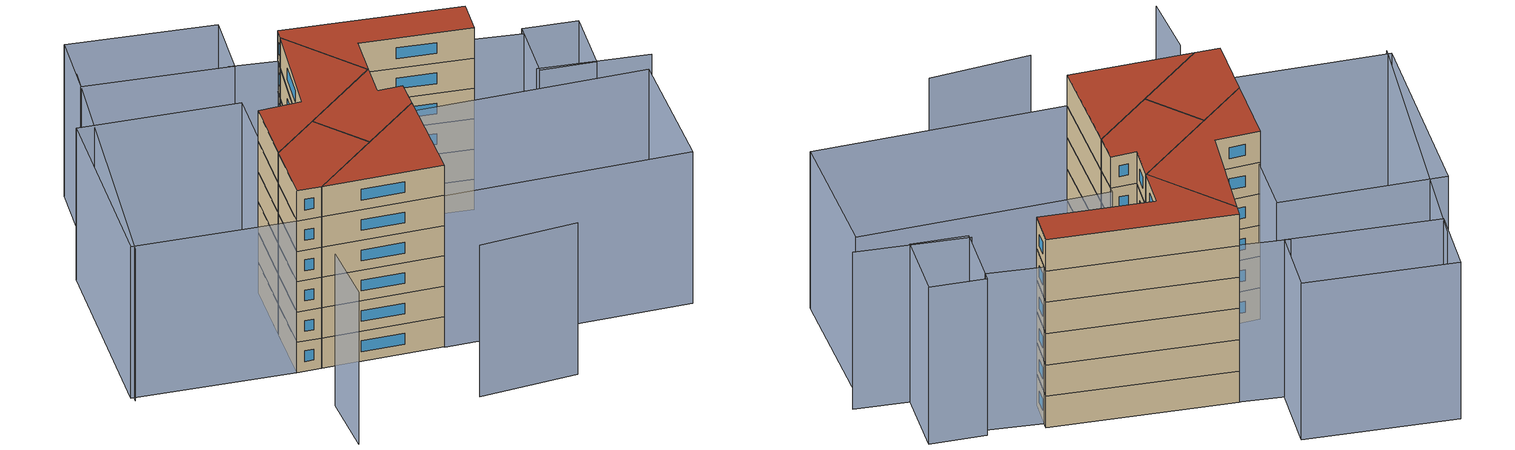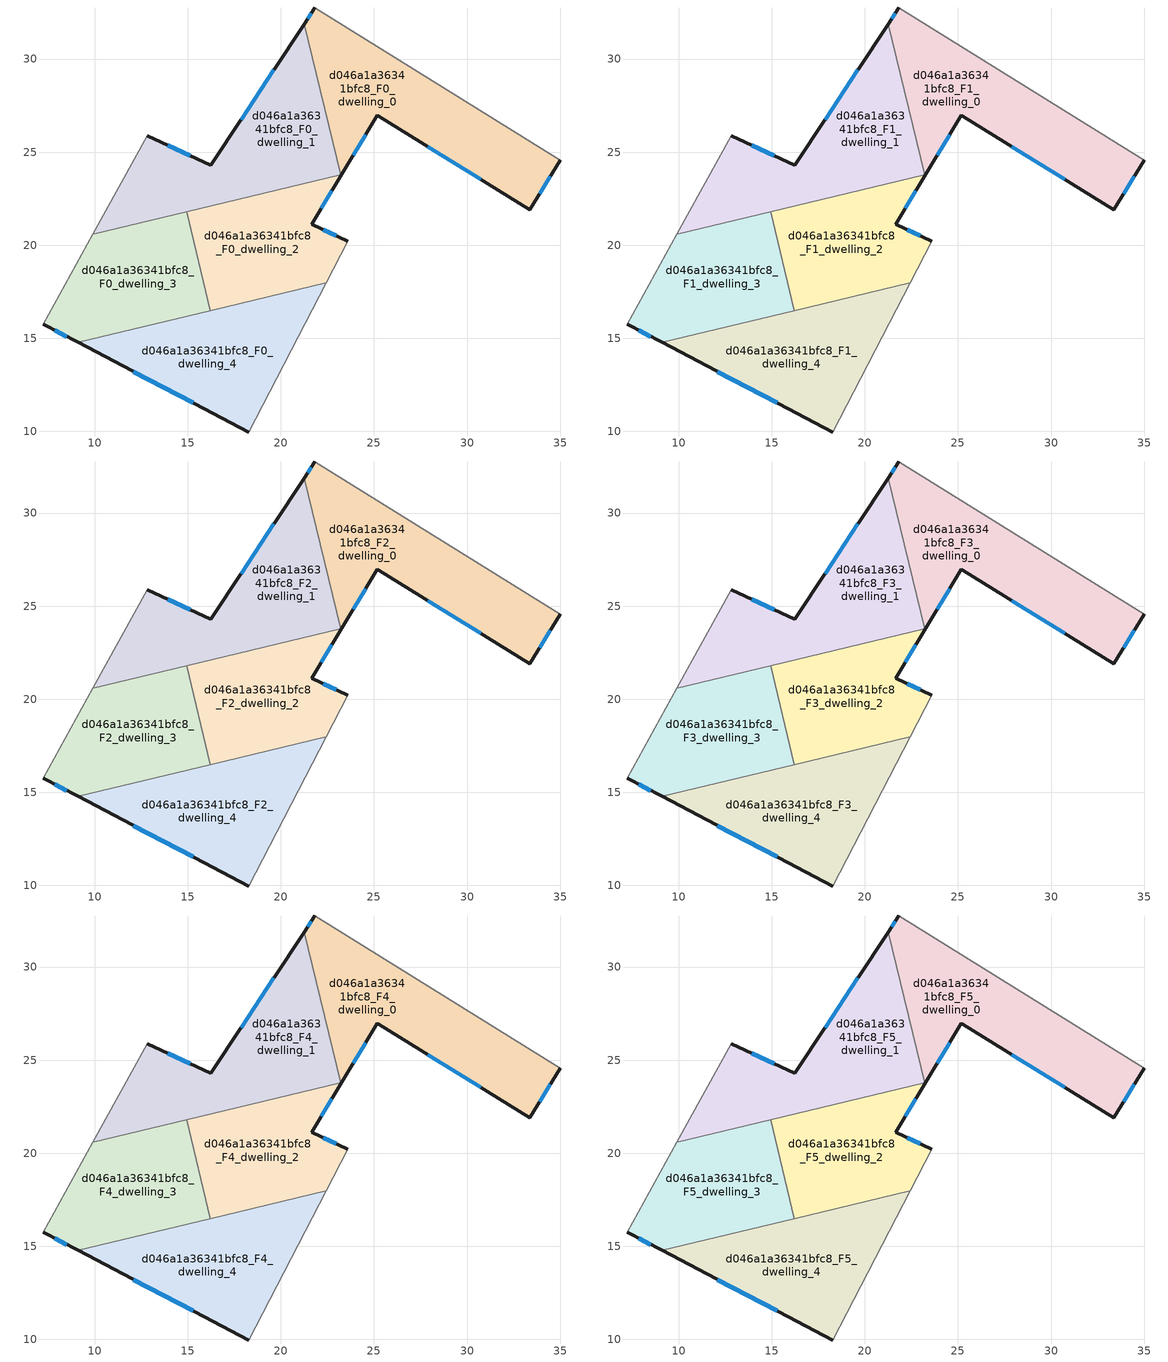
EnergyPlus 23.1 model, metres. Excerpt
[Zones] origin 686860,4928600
d046a1a36341bfc8_F0_dwelling_0
 floor ground (EU_floor_Construction): 35.01,24.57 33.37,21.91 25.24,26.93 25.18,26.97 23.27,23.8 23.21,23.79 21.26,31.88 21.83,32.74 z0
 wall outside (EU_wall_Construction): 23.27,23.8 25.18,26.97 25.24,26.93 33.37,21.91 35.01,24.57 / 21.83,32.74 21.26,31.88 z0:3
 wall to d046a1a36341bfc8_F0_dwelling_1 (EU_wall_Construction): 21.26,31.88 23.21,23.79 z0:3
 wall adiabatic (EU_wall_Construction): 35.01,24.57 21.83,32.74 z0:3
 wall to d046a1a36341bfc8_F0_dwelling_2 (EU_wall_Construction): 23.21,23.79 23.27,23.8 z0:3
 window (EU_Window_Construction): 33.9,22.77 34.48,23.71 / 27.88,25.3 30.73,23.54 / 23.88,24.83 24.56,25.94 / 21.64,32.46 21.44,32.16 z0.97:2.03
d046a1a36341bfc8_F0_dwelling_1
 floor ground (EU_floor_Construction): 21.26,31.88 23.21,23.79 9.9,20.58 12.83,25.88 16.24,24.29 z0
 wall outside (EU_wall_Construction): 21.26,31.88 16.24,24.29 12.83,25.88 z0:3
 wall adiabatic (EU_wall_Construction): 12.83,25.88 9.9,20.58 z0:3
 wall to d046a1a36341bfc8_F0_dwelling_2 (EU_wall_Construction): 14.94,21.8 23.21,23.79 z0:3
 wall to d046a1a36341bfc8_F0_dwelling_3 (EU_wall_Construction): 9.9,20.58 14.94,21.8 z0:3
 window (EU_Window_Construction): 15.13,24.81 13.93,25.37 / 19.63,29.42 17.86,26.75 z0.97:2.03
d046a1a36341bfc8_F0_dwelling_2
 floor ground (EU_floor_Construction): 23.27,23.8 21.65,21.12 23.6,20.21 22.44,17.99 16.22,16.49 14.94,21.8 z0
 wall outside (EU_wall_Construction): 23.6,20.21 21.65,21.12 23.27,23.8 z0:3
 wall adiabatic (EU_wall_Construction): 22.44,17.99 23.6,20.21 z0:3
 wall to d046a1a36341bfc8_F0_dwelling_3 (EU_wall_Construction): 14.94,21.8 16.22,16.49 z0:3
 wall to d046a1a36341bfc8_F0_dwelling_4 (EU_wall_Construction): 16.22,16.49 22.44,17.99 z0:3
 window (EU_Window_Construction): 22.17,21.99 22.74,22.93 / 22.96,20.51 22.28,20.83 z0.97:2.03
d046a1a36341bfc8_F0_dwelling_3
 floor ground (EU_floor_Construction): 14.94,21.8 16.22,16.49 9.11,14.78 7.24,15.76 9.9,20.58 z0
 wall outside (EU_wall_Construction): 7.24,15.76 9.11,14.78 z0:3
 wall adiabatic (EU_wall_Construction): 9.9,20.58 7.24,15.76 z0:3
 wall to d046a1a36341bfc8_F0_dwelling_4 (EU_wall_Construction): 9.11,14.78 16.22,16.49 z0:3
 window (EU_Window_Construction): 7.84,15.44 8.5,15.1 z0.97:2.03
d046a1a36341bfc8_F0_dwelling_4
 floor ground (EU_floor_Construction): 22.44,17.99 18.28,9.97 9.11,14.78 z0
 wall outside (EU_wall_Construction): 9.11,14.78 18.28,9.97 z0:3
 wall adiabatic (EU_wall_Construction): 18.28,9.97 22.44,17.99 z0:3
 window (EU_Window_Construction): 12.08,13.22 15.31,11.53 z0.97:2.03
d046a1a36341bfc8_F1_dwelling_0
 floor to d046a1a36341bfc8_F0_dwelling_0 (EU_floor_Construction): 35.01,24.57 33.37,21.91 25.24,26.93 25.18,26.97 23.27,23.8 23.21,23.79 21.26,31.88 21.83,32.74 z3
 wall outside (EU_wall_Construction): 23.27,23.8 25.18,26.97 25.24,26.93 33.37,21.91 35.01,24.57 / 21.83,32.74 21.26,31.88 z3:6
 wall to d046a1a36341bfc8_F1_dwelling_1 (EU_wall_Construction): 21.26,31.88 23.21,23.79 z3:6
 wall adiabatic (EU_wall_Construction): 35.01,24.57 21.83,32.74 z3:6
 wall to d046a1a36341bfc8_F1_dwelling_2 (EU_wall_Construction): 23.21,23.79 23.27,23.8 z3:6
 window (EU_Window_Construction): 33.9,22.77 34.48,23.71 / 27.88,25.3 30.73,23.54 / 23.88,24.83 24.56,25.94 / 21.64,32.46 21.44,32.16 z3.97:5.03
d046a1a36341bfc8_F1_dwelling_1
 floor to d046a1a36341bfc8_F0_dwelling_1 (EU_floor_Construction): 21.26,31.88 23.21,23.79 9.9,20.58 12.83,25.88 16.24,24.29 z3
 wall outside (EU_wall_Construction): 21.26,31.88 16.24,24.29 12.83,25.88 z3:6
 wall adiabatic (EU_wall_Construction): 12.83,25.88 9.9,20.58 z3:6
 wall to d046a1a36341bfc8_F1_dwelling_2 (EU_wall_Construction): 14.94,21.8 23.21,23.79 z3:6
 wall to d046a1a36341bfc8_F1_dwelling_3 (EU_wall_Construction): 9.9,20.58 14.94,21.8 z3:6
 window (EU_Window_Construction): 15.13,24.81 13.93,25.37 / 19.63,29.42 17.86,26.75 z3.97:5.03
d046a1a36341bfc8_F1_dwelling_2
 floor to d046a1a36341bfc8_F0_dwelling_2 (EU_floor_Construction): 23.27,23.8 21.65,21.12 23.6,20.21 22.44,17.99 16.22,16.49 14.94,21.8 z3
 wall outside (EU_wall_Construction): 23.6,20.21 21.65,21.12 23.27,23.8 z3:6
 wall adiabatic (EU_wall_Construction): 22.44,17.99 23.6,20.21 z3:6
 wall to d046a1a36341bfc8_F1_dwelling_3 (EU_wall_Construction): 14.94,21.8 16.22,16.49 z3:6
 wall to d046a1a36341bfc8_F1_dwelling_4 (EU_wall_Construction): 16.22,16.49 22.44,17.99 z3:6
 window (EU_Window_Construction): 22.17,21.99 22.74,22.93 / 22.96,20.51 22.28,20.83 z3.97:5.03
d046a1a36341bfc8_F1_dwelling_3
 floor to d046a1a36341bfc8_F0_dwelling_3 (EU_floor_Construction): 14.94,21.8 16.22,16.49 9.11,14.78 7.24,15.76 9.9,20.58 z3
 wall outside (EU_wall_Construction): 7.24,15.76 9.11,14.78 z3:6
 wall adiabatic (EU_wall_Construction): 9.9,20.58 7.24,15.76 z3:6
 wall to d046a1a36341bfc8_F1_dwelling_4 (EU_wall_Construction): 9.11,14.78 16.22,16.49 z3:6
 window (EU_Window_Construction): 7.84,15.44 8.5,15.1 z3.97:5.03
d046a1a36341bfc8_F1_dwelling_4
 floor to d046a1a36341bfc8_F0_dwelling_4 (EU_floor_Construction): 22.44,17.99 18.28,9.97 9.11,14.78 z3
 wall outside (EU_wall_Construction): 9.11,14.78 18.28,9.97 z3:6
 wall adiabatic (EU_wall_Construction): 18.28,9.97 22.44,17.99 z3:6
 window (EU_Window_Construction): 12.08,13.22 15.31,11.53 z3.97:5.03
d046a1a36341bfc8_F2_dwelling_0
 floor to d046a1a36341bfc8_F1_dwelling_0 (EU_floor_Construction): 35.01,24.57 33.37,21.91 25.24,26.93 25.18,26.97 23.27,23.8 23.21,23.79 21.26,31.88 21.83,32.74 z6
 wall outside (EU_wall_Construction): 23.27,23.8 25.18,26.97 25.24,26.93 33.37,21.91 35.01,24.57 / 21.83,32.74 21.26,31.88 z6:9
 wall to d046a1a36341bfc8_F2_dwelling_1 (EU_wall_Construction): 21.26,31.88 23.21,23.79 z6:9
 wall adiabatic (EU_wall_Construction): 35.01,24.57 21.83,32.74 z6:9
 wall to d046a1a36341bfc8_F2_dwelling_2 (EU_wall_Construction): 23.21,23.79 23.27,23.8 z6:9
 window (EU_Window_Construction): 33.9,22.77 34.48,23.71 / 27.88,25.3 30.73,23.54 / 23.88,24.83 24.56,25.94 / 21.64,32.46 21.44,32.16 z6.97:8.03
d046a1a36341bfc8_F2_dwelling_1
 floor to d046a1a36341bfc8_F1_dwelling_1 (EU_floor_Construction): 21.26,31.88 23.21,23.79 9.9,20.58 12.83,25.88 16.24,24.29 z6
 wall outside (EU_wall_Construction): 21.26,31.88 16.24,24.29 12.83,25.88 z6:9
 wall adiabatic (EU_wall_Construction): 12.83,25.88 9.9,20.58 z6:9
 wall to d046a1a36341bfc8_F2_dwelling_2 (EU_wall_Construction): 14.94,21.8 23.21,23.79 z6:9
 wall to d046a1a36341bfc8_F2_dwelling_3 (EU_wall_Construction): 9.9,20.58 14.94,21.8 z6:9
 window (EU_Window_Construction): 15.13,24.81 13.93,25.37 / 19.63,29.42 17.86,26.75 z6.97:8.03
d046a1a36341bfc8_F2_dwelling_2
 floor to d046a1a36341bfc8_F1_dwelling_2 (EU_floor_Construction): 23.27,23.8 21.65,21.12 23.6,20.21 22.44,17.99 16.22,16.49 14.94,21.8 z6
 wall outside (EU_wall_Construction): 23.6,20.21 21.65,21.12 23.27,23.8 z6:9
 wall adiabatic (EU_wall_Construction): 22.44,17.99 23.6,20.21 z6:9
 wall to d046a1a36341bfc8_F2_dwelling_3 (EU_wall_Construction): 14.94,21.8 16.22,16.49 z6:9
 wall to d046a1a36341bfc8_F2_dwelling_4 (EU_wall_Construction): 16.22,16.49 22.44,17.99 z6:9
 window (EU_Window_Construction): 22.17,21.99 22.74,22.93 / 22.96,20.51 22.28,20.83 z6.97:8.03
d046a1a36341bfc8_F2_dwelling_3
 floor to d046a1a36341bfc8_F1_dwelling_3 (EU_floor_Construction): 14.94,21.8 16.22,16.49 9.11,14.78 7.24,15.76 9.9,20.58 z6
 wall outside (EU_wall_Construction): 7.24,15.76 9.11,14.78 z6:9
 wall adiabatic (EU_wall_Construction): 9.9,20.58 7.24,15.76 z6:9
 wall to d046a1a36341bfc8_F2_dwelling_4 (EU_wall_Construction): 9.11,14.78 16.22,16.49 z6:9
 window (EU_Window_Construction): 7.84,15.44 8.5,15.1 z6.97:8.03
d046a1a36341bfc8_F2_dwelling_4
 floor to d046a1a36341bfc8_F1_dwelling_4 (EU_floor_Construction): 22.44,17.99 18.28,9.97 9.11,14.78 z6
 wall outside (EU_wall_Construction): 9.11,14.78 18.28,9.97 z6:9
 wall adiabatic (EU_wall_Construction): 18.28,9.97 22.44,17.99 z6:9
 window (EU_Window_Construction): 12.08,13.22 15.31,11.53 z6.97:8.03
d046a1a36341bfc8_F3_dwelling_0
 floor to d046a1a36341bfc8_F2_dwelling_0 (EU_floor_Construction): 35.01,24.57 33.37,21.91 25.24,26.93 25.18,26.97 23.27,23.8 23.21,23.79 21.26,31.88 21.83,32.74 z9
 wall outside (EU_wall_Construction): 23.27,23.8 25.18,26.97 25.24,26.93 33.37,21.91 35.01,24.57 / 21.83,32.74 21.26,31.88 z9:12
 wall to d046a1a36341bfc8_F3_dwelling_1 (EU_wall_Construction): 21.26,31.88 23.21,23.79 z9:12
 wall adiabatic (EU_wall_Construction): 35.01,24.57 21.83,32.74 z9:12
 wall to d046a1a36341bfc8_F3_dwelling_2 (EU_wall_Construction): 23.21,23.79 23.27,23.8 z9:12
 window (EU_Window_Construction): 33.9,22.77 34.48,23.71 / 27.88,25.3 30.73,23.54 / 23.88,24.83 24.56,25.94 / 21.64,32.46 21.44,32.16 z9.97:11.03
d046a1a36341bfc8_F3_dwelling_1
 floor to d046a1a36341bfc8_F2_dwelling_1 (EU_floor_Construction): 21.26,31.88 23.21,23.79 9.9,20.58 12.83,25.88 16.24,24.29 z9
 wall outside (EU_wall_Construction): 21.26,31.88 16.24,24.29 12.83,25.88 z9:12
 wall adiabatic (EU_wall_Construction): 12.83,25.88 9.9,20.58 z9:12
 wall to d046a1a36341bfc8_F3_dwelling_2 (EU_wall_Construction): 14.94,21.8 23.21,23.79 z9:12
 wall to d046a1a36341bfc8_F3_dwelling_3 (EU_wall_Construction): 9.9,20.58 14.94,21.8 z9:12
 window (EU_Window_Construction): 15.13,24.81 13.93,25.37 / 19.63,29.42 17.86,26.75 z9.97:11.03
d046a1a36341bfc8_F3_dwelling_2
 floor to d046a1a36341bfc8_F2_dwelling_2 (EU_floor_Construction): 23.27,23.8 21.65,21.12 23.6,20.21 22.44,17.99 16.22,16.49 14.94,21.8 z9
 wall outside (EU_wall_Construction): 23.6,20.21 21.65,21.12 23.27,23.8 z9:12
 wall adiabatic (EU_wall_Construction): 22.44,17.99 23.6,20.21 z9:12
 wall to d046a1a36341bfc8_F3_dwelling_3 (EU_wall_Construction): 14.94,21.8 16.22,16.49 z9:12
 wall to d046a1a36341bfc8_F3_dwelling_4 (EU_wall_Construction): 16.22,16.49 22.44,17.99 z9:12
 window (EU_Window_Construction): 22.17,21.99 22.74,22.93 / 22.96,20.51 22.28,20.83 z9.97:11.03
d046a1a36341bfc8_F3_dwelling_3
 floor to d046a1a36341bfc8_F2_dwelling_3 (EU_floor_Construction): 14.94,21.8 16.22,16.49 9.11,14.78 7.24,15.76 9.9,20.58 z9
 wall outside (EU_wall_Construction): 7.24,15.76 9.11,14.78 z9:12
 wall adiabatic (EU_wall_Construction): 9.9,20.58 7.24,15.76 z9:12
 wall to d046a1a36341bfc8_F3_dwelling_4 (EU_wall_Construction): 9.11,14.78 16.22,16.49 z9:12
 window (EU_Window_Construction): 7.84,15.44 8.5,15.1 z9.97:11.03
d046a1a36341bfc8_F3_dwelling_4
 floor to d046a1a36341bfc8_F2_dwelling_4 (EU_floor_Construction): 22.44,17.99 18.28,9.97 9.11,14.78 z9
 wall outside (EU_wall_Construction): 9.11,14.78 18.28,9.97 z9:12
 wall adiabatic (EU_wall_Construction): 18.28,9.97 22.44,17.99 z9:12
 window (EU_Window_Construction): 12.08,13.22 15.31,11.53 z9.97:11.03
d046a1a36341bfc8_F4_dwelling_0
 floor to d046a1a36341bfc8_F3_dwelling_0 (EU_floor_Construction): 35.01,24.57 33.37,21.91 25.24,26.93 25.18,26.97 23.27,23.8 23.21,23.79 21.26,31.88 21.83,32.74 z12
 wall outside (EU_wall_Construction): 23.27,23.8 25.18,26.97 25.24,26.93 33.37,21.91 35.01,24.57 / 21.83,32.74 21.26,31.88 z12:15
 wall to d046a1a36341bfc8_F4_dwelling_1 (EU_wall_Construction): 21.26,31.88 23.21,23.79 z12:15
 wall adiabatic (EU_wall_Construction): 35.01,24.57 21.83,32.74 z12:15
 wall to d046a1a36341bfc8_F4_dwelling_2 (EU_wall_Construction): 23.21,23.79 23.27,23.8 z12:15
 window (EU_Window_Construction): 33.9,22.77 34.48,23.71 / 27.88,25.3 30.73,23.54 / 23.88,24.83 24.56,25.94 / 21.64,32.46 21.44,32.16 z12.97:14.03
d046a1a36341bfc8_F4_dwelling_1
 floor to d046a1a36341bfc8_F3_dwelling_1 (EU_floor_Construction): 21.26,31.88 23.21,23.79 9.9,20.58 12.83,25.88 16.24,24.29 z12
 wall outside (EU_wall_Construction): 21.26,31.88 16.24,24.29 12.83,25.88 z12:15
 wall adiabatic (EU_wall_Construction): 12.83,25.88 9.9,20.58 z12:15
 wall to d046a1a36341bfc8_F4_dwelling_2 (EU_wall_Construction): 14.94,21.8 23.21,23.79 z12:15
 wall to d046a1a36341bfc8_F4_dwelling_3 (EU_wall_Construction): 9.9,20.58 14.94,21.8 z12:15
 window (EU_Window_Construction): 15.13,24.81 13.93,25.37 / 19.63,29.42 17.86,26.75 z12.97:14.03
d046a1a36341bfc8_F4_dwelling_2
 floor to d046a1a36341bfc8_F3_dwelling_2 (EU_floor_Construction): 23.27,23.8 21.65,21.12 23.6,20.21 22.44,17.99 16.22,16.49 14.94,21.8 z12
 wall outside (EU_wall_Construction): 23.6,20.21 21.65,21.12 23.27,23.8 z12:15
 wall adiabatic (EU_wall_Construction): 22.44,17.99 23.6,20.21 z12:15
 wall to d046a1a36341bfc8_F4_dwelling_3 (EU_wall_Construction): 14.94,21.8 16.22,16.49 z12:15
 wall to d046a1a36341bfc8_F4_dwelling_4 (EU_wall_Construction): 16.22,16.49 22.44,17.99 z12:15
 window (EU_Window_Construction): 22.17,21.99 22.74,22.93 / 22.96,20.51 22.28,20.83 z12.97:14.03
d046a1a36341bfc8_F4_dwelling_3
 floor to d046a1a36341bfc8_F3_dwelling_3 (EU_floor_Construction): 14.94,21.8 16.22,16.49 9.11,14.78 7.24,15.76 9.9,20.58 z12
 wall outside (EU_wall_Construction): 7.24,15.76 9.11,14.78 z12:15
 wall adiabatic (EU_wall_Construction): 9.9,20.58 7.24,15.76 z12:15
 wall to d046a1a36341bfc8_F4_dwelling_4 (EU_wall_Construction): 9.11,14.78 16.22,16.49 z12:15
 window (EU_Window_Construction): 7.84,15.44 8.5,15.1 z12.97:14.03
d046a1a36341bfc8_F4_dwelling_4
 floor to d046a1a36341bfc8_F3_dwelling_4 (EU_floor_Construction): 22.44,17.99 18.28,9.97 9.11,14.78 z12
 wall outside (EU_wall_Construction): 9.11,14.78 18.28,9.97 z12:15
 wall adiabatic (EU_wall_Construction): 18.28,9.97 22.44,17.99 z12:15
 window (EU_Window_Construction): 12.08,13.22 15.31,11.53 z12.97:14.03
d046a1a36341bfc8_F5_dwelling_0
 floor to d046a1a36341bfc8_F4_dwelling_0 (EU_floor_Construction): 35.01,24.57 33.37,21.91 25.24,26.93 25.18,26.97 23.27,23.8 23.21,23.79 21.26,31.88 21.83,32.74 z15
 wall outside (EU_wall_Construction): 23.27,23.8 25.18,26.97 25.24,26.93 33.37,21.91 35.01,24.57 / 21.83,32.74 21.26,31.88 z15:18
 wall to d046a1a36341bfc8_F5_dwelling_1 (EU_wall_Construction): 21.26,31.88 23.21,23.79 z15:18
 wall adiabatic (EU_wall_Construction): 35.01,24.57 21.83,32.74 z15:18
 wall to d046a1a36341bfc8_F5_dwelling_2 (EU_wall_Construction): 23.21,23.79 23.27,23.8 z15:18
 window (EU_Window_Construction): 33.9,22.77 34.48,23.71 / 27.88,25.3 30.73,23.54 / 23.88,24.83 24.56,25.94 / 21.64,32.46 21.44,32.16 z15.97:17.03
 roof outside (EU_roof_Construction): 33.37,21.91 35.01,24.57 21.83,32.74 21.26,31.88 23.21,23.79 23.27,23.8 25.18,26.97 25.24,26.93 z18
d046a1a36341bfc8_F5_dwelling_1
 floor to d046a1a36341bfc8_F4_dwelling_1 (EU_floor_Construction): 21.26,31.88 23.21,23.79 9.9,20.58 12.83,25.88 16.24,24.29 z15
 wall outside (EU_wall_Construction): 21.26,31.88 16.24,24.29 12.83,25.88 z15:18
 wall adiabatic (EU_wall_Construction): 12.83,25.88 9.9,20.58 z15:18
 wall to d046a1a36341bfc8_F5_dwelling_2 (EU_wall_Construction): 14.94,21.8 23.21,23.79 z15:18
 wall to d046a1a36341bfc8_F5_dwelling_3 (EU_wall_Construction): 9.9,20.58 14.94,21.8 z15:18
 window (EU_Window_Construction): 15.13,24.81 13.93,25.37 / 19.63,29.42 17.86,26.75 z15.97:17.03
 roof outside (EU_roof_Construction): 23.21,23.79 21.26,31.88 16.24,24.29 12.83,25.88 9.9,20.58 z18
d046a1a36341bfc8_F5_dwelling_2
 floor to d046a1a36341bfc8_F4_dwelling_2 (EU_floor_Construction): 23.27,23.8 21.65,21.12 23.6,20.21 22.44,17.99 16.22,16.49 14.94,21.8 z15
 wall outside (EU_wall_Construction): 23.6,20.21 21.65,21.12 23.27,23.8 z15:18
 wall adiabatic (EU_wall_Construction): 22.44,17.99 23.6,20.21 z15:18
 wall to d046a1a36341bfc8_F5_dwelling_3 (EU_wall_Construction): 14.94,21.8 16.22,16.49 z15:18
 wall to d046a1a36341bfc8_F5_dwelling_4 (EU_wall_Construction): 16.22,16.49 22.44,17.99 z15:18
 window (EU_Window_Construction): 22.17,21.99 22.74,22.93 / 22.96,20.51 22.28,20.83 z15.97:17.03
 roof outside (EU_roof_Construction): 22.44,17.99 23.6,20.21 21.65,21.12 23.27,23.8 14.94,21.8 16.22,16.49 z18
d046a1a36341bfc8_F5_dwelling_3
 floor to d046a1a36341bfc8_F4_dwelling_3 (EU_floor_Construction): 14.94,21.8 16.22,16.49 9.11,14.78 7.24,15.76 9.9,20.58 z15
 wall outside (EU_wall_Construction): 7.24,15.76 9.11,14.78 z15:18
 wall adiabatic (EU_wall_Construction): 9.9,20.58 7.24,15.76 z15:18
 wall to d046a1a36341bfc8_F5_dwelling_4 (EU_wall_Construction): 9.11,14.78 16.22,16.49 z15:18
 window (EU_Window_Construction): 7.84,15.44 8.5,15.1 z15.97:17.03
 roof outside (EU_roof_Construction): 16.22,16.49 14.94,21.8 9.9,20.58 7.24,15.76 9.11,14.78 z18
d046a1a36341bfc8_F5_dwelling_4
 floor to d046a1a36341bfc8_F4_dwelling_4 (EU_floor_Construction): 22.44,17.99 18.28,9.97 9.11,14.78 z15
 wall outside (EU_wall_Construction): 9.11,14.78 18.28,9.97 z15:18
 wall adiabatic (EU_wall_Construction): 18.28,9.97 22.44,17.99 z15:18
 window (EU_Window_Construction): 12.08,13.22 15.31,11.53 z15.97:17.03
 roof outside (EU_roof_Construction): 18.28,9.97 22.44,17.99 9.11,14.78 z18
shading: 15.45,3.04 23.29,-0.28 / 6.22,10.28 3.86,5.18 / 8.95,42.78 -4.75,22.11 / 43.96,12.24 35.93,17.29 / 38.58,21.53 18.36,34.94 / 11.08,46.4 21.92,39.72 / 21.92,39.72 18.78,34.64 / 18.78,34.64 7.95,41.32 / 7.95,41.32 11.08,46.4 / 18.24,9.91 23.79,20.59 / 23.79,20.59 42.37,10.94 / 42.37,10.94 36.81,0.26 / 36.81,0.26 18.24,9.91 / 7.24,15.76 -4.79,22.59 / -4.79,22.59 3.65,37.47 / 3.65,37.47 15.68,30.64 / 15.68,30.64 7.24,15.76 / 38.96,22.12 43.04,19.74 / 43.04,19.74 40.06,14.6 / 40.06,14.6 35.97,16.98 / 35.97,16.98 38.96,22.12 z0:15
[Building]
EU S2 Campaign: North Axis=0; Terrain=City; Solar Distribution=FullExterior
[Site:Location]
Bologna: Latitude=44.5; Longitude=11.25; Time Zone=1; Elevation=37
[SizingPeriod:WeatherFileDays]
AnnualSizingPeriod: Begin Month=1; Begin Day of Month=1; End Month=12; End Day of Month=31; Day of Week for Start Day=Monday; Use Weather File Daylight Saving Period=No; Use Weather File Rain and Snow Indicators=No
[MATERIAL]
EU_InternalMass_Material: Roughness=MediumRough; Thickness=0.1; Conductivity=1; Density=1800; Specific Heat=900; Thermal Absorptance=0.9; Solar Absorptance=0.7; Visible Absorptance=0.7
[MATERIAL:NOMASS] Roughness=MediumRough; Thermal Absorptance=0.9; Solar Absorptance=0.7; Visible Absorptance=0.7
Name | Thermal Resistance
EU_wall_NoMass | 0.779417
EU_roof_NoMass | 0.435466
EU_floor_NoMass | 0.588222
[WINDOWMATERIAL:SIMPLEGLAZINGSYSTEM]
EU_Window_SimpleGlazing: UFactor=5.16242; Solar Heat Gain Coefficient=0.85; Visible Transmittance=0.85
[CONSTRUCTION]
EU_wall_Construction: EU_wall_NoMass
EU_roof_Construction: EU_roof_NoMass
EU_floor_Construction: EU_floor_NoMass
EU_InternalMass_Construction: EU_InternalMass_Material
EU_Window_Construction: EU_Window_SimpleGlazing
[ZONE] Type=1; Multiplier=1; Ceiling Height=autocalculate; Floor Area=autocalculate; Part of Total Floor Area=Yes
Name | Volume
d046a1a36341bfc8_F0_dwelling_0; d046a1a36341bfc8_F1_dwelling_0; d046a1a36341bfc8_F2_dwelling_0; d046a1a36341bfc8_F3_dwelling_0; d046a1a36341bfc8_F4_dwelling_0; d046a1a36341bfc8_F5_dwelling_0 | 160.815
d046a1a36341bfc8_F0_dwelling_1; d046a1a36341bfc8_F1_dwelling_1; d046a1a36341bfc8_F2_dwelling_1; d046a1a36341bfc8_F3_dwelling_1; d046a1a36341bfc8_F4_dwelling_1; d046a1a36341bfc8_F5_dwelling_1 | 160.776
d046a1a36341bfc8_F0_dwelling_2; d046a1a36341bfc8_F1_dwelling_2; d046a1a36341bfc8_F2_dwelling_2; d046a1a36341bfc8_F3_dwelling_2; d046a1a36341bfc8_F4_dwelling_2; d046a1a36341bfc8_F5_dwelling_2 | 119.789
d046a1a36341bfc8_F0_dwelling_3; d046a1a36341bfc8_F1_dwelling_3; d046a1a36341bfc8_F2_dwelling_3; d046a1a36341bfc8_F3_dwelling_3; d046a1a36341bfc8_F4_dwelling_3; d046a1a36341bfc8_F5_dwelling_3 | 119.78
d046a1a36341bfc8_F0_dwelling_4; d046a1a36341bfc8_F1_dwelling_4; d046a1a36341bfc8_F2_dwelling_4; d046a1a36341bfc8_F3_dwelling_4; d046a1a36341bfc8_F4_dwelling_4; d046a1a36341bfc8_F5_dwelling_4 | 140.294
[INTERNALMASS] Construction=EU_InternalMass_Construction
Name | Zone or ZoneList | Surface Area
d046a1a36341bfc8_F0_dwelling_0_EU_InternalMass | d046a1a36341bfc8_F0_dwelling_0 | 53.6049
d046a1a36341bfc8_F0_dwelling_1_EU_InternalMass | d046a1a36341bfc8_F0_dwelling_1 | 53.5914
d046a1a36341bfc8_F0_dwelling_2_EU_InternalMass | d046a1a36341bfc8_F0_dwelling_2 | 39.9296
d046a1a36341bfc8_F0_dwelling_3_EU_InternalMass | d046a1a36341bfc8_F0_dwelling_3 | 39.9256
d046a1a36341bfc8_F0_dwelling_4_EU_InternalMass | d046a1a36341bfc8_F0_dwelling_4 | 46.7646
d046a1a36341bfc8_F1_dwelling_0_EU_InternalMass | d046a1a36341bfc8_F1_dwelling_0 | 53.6049
d046a1a36341bfc8_F1_dwelling_1_EU_InternalMass | d046a1a36341bfc8_F1_dwelling_1 | 53.5914
d046a1a36341bfc8_F1_dwelling_2_EU_InternalMass | d046a1a36341bfc8_F1_dwelling_2 | 39.9296
d046a1a36341bfc8_F1_dwelling_3_EU_InternalMass | d046a1a36341bfc8_F1_dwelling_3 | 39.9256
d046a1a36341bfc8_F1_dwelling_4_EU_InternalMass | d046a1a36341bfc8_F1_dwelling_4 | 46.7646
d046a1a36341bfc8_F2_dwelling_0_EU_InternalMass | d046a1a36341bfc8_F2_dwelling_0 | 53.6049
d046a1a36341bfc8_F2_dwelling_1_EU_InternalMass | d046a1a36341bfc8_F2_dwelling_1 | 53.5914
d046a1a36341bfc8_F2_dwelling_2_EU_InternalMass | d046a1a36341bfc8_F2_dwelling_2 | 39.9296
d046a1a36341bfc8_F2_dwelling_3_EU_InternalMass | d046a1a36341bfc8_F2_dwelling_3 | 39.9256
d046a1a36341bfc8_F2_dwelling_4_EU_InternalMass | d046a1a36341bfc8_F2_dwelling_4 | 46.7646
d046a1a36341bfc8_F3_dwelling_0_EU_InternalMass | d046a1a36341bfc8_F3_dwelling_0 | 53.6049
d046a1a36341bfc8_F3_dwelling_1_EU_InternalMass | d046a1a36341bfc8_F3_dwelling_1 | 53.5914
d046a1a36341bfc8_F3_dwelling_2_EU_InternalMass | d046a1a36341bfc8_F3_dwelling_2 | 39.9296
d046a1a36341bfc8_F3_dwelling_3_EU_InternalMass | d046a1a36341bfc8_F3_dwelling_3 | 39.9256
d046a1a36341bfc8_F3_dwelling_4_EU_InternalMass | d046a1a36341bfc8_F3_dwelling_4 | 46.7646
d046a1a36341bfc8_F4_dwelling_0_EU_InternalMass | d046a1a36341bfc8_F4_dwelling_0 | 53.6049
d046a1a36341bfc8_F4_dwelling_1_EU_InternalMass | d046a1a36341bfc8_F4_dwelling_1 | 53.5914
d046a1a36341bfc8_F4_dwelling_2_EU_InternalMass | d046a1a36341bfc8_F4_dwelling_2 | 39.9296
d046a1a36341bfc8_F4_dwelling_3_EU_InternalMass | d046a1a36341bfc8_F4_dwelling_3 | 39.9256
d046a1a36341bfc8_F4_dwelling_4_EU_InternalMass | d046a1a36341bfc8_F4_dwelling_4 | 46.7646
d046a1a36341bfc8_F5_dwelling_0_EU_InternalMass | d046a1a36341bfc8_F5_dwelling_0 | 53.6049
d046a1a36341bfc8_F5_dwelling_1_EU_InternalMass | d046a1a36341bfc8_F5_dwelling_1 | 53.5914
d046a1a36341bfc8_F5_dwelling_2_EU_InternalMass | d046a1a36341bfc8_F5_dwelling_2 | 39.9296
d046a1a36341bfc8_F5_dwelling_3_EU_InternalMass | d046a1a36341bfc8_F5_dwelling_3 | 39.9256
d046a1a36341bfc8_F5_dwelling_4_EU_InternalMass | d046a1a36341bfc8_F5_dwelling_4 | 46.7646
[OTHEREQUIPMENT] Fuel Type=Electricity; Design Level Calculation Method=Watts/Area; Power per Zone Floor Area=1; Fraction Latent=0; Fraction Radiant=0; Fraction Lost=0; Carbon Dioxide Generation Rate=0; EndUse Subcategory=EU_Step8_InternalGains
Name | Zone or ZoneList or Space or SpaceList | Schedule
EU_Step8_InternalGain_d046a1a36341bfc8_F0_dwelling_0_f000 | d046a1a36341bfc8_F0_dwelling_0 | EU_Step8_GainSchedule_d046a1a36341bfc8_F0_dwelling_0_f000
EU_Step8_InternalGain_d046a1a36341bfc8_F0_dwelling_1_f000 | d046a1a36341bfc8_F0_dwelling_1 | EU_Step8_GainSchedule_d046a1a36341bfc8_F0_dwelling_1_f000
EU_Step8_InternalGain_d046a1a36341bfc8_F0_dwelling_2_f000 | d046a1a36341bfc8_F0_dwelling_2 | EU_Step8_GainSchedule_d046a1a36341bfc8_F0_dwelling_2_f000
EU_Step8_InternalGain_d046a1a36341bfc8_F0_dwelling_3_f000 | d046a1a36341bfc8_F0_dwelling_3 | EU_Step8_GainSchedule_d046a1a36341bfc8_F0_dwelling_3_f000
EU_Step8_InternalGain_d046a1a36341bfc8_F0_dwelling_4_f000 | d046a1a36341bfc8_F0_dwelling_4 | EU_Step8_GainSchedule_d046a1a36341bfc8_F0_dwelling_4_f000
EU_Step8_InternalGain_d046a1a36341bfc8_F1_dwelling_0_f000 | d046a1a36341bfc8_F1_dwelling_0 | EU_Step8_GainSchedule_d046a1a36341bfc8_F1_dwelling_0_f000
EU_Step8_InternalGain_d046a1a36341bfc8_F1_dwelling_1_f000 | d046a1a36341bfc8_F1_dwelling_1 | EU_Step8_GainSchedule_d046a1a36341bfc8_F1_dwelling_1_f000
EU_Step8_InternalGain_d046a1a36341bfc8_F1_dwelling_2_f000 | d046a1a36341bfc8_F1_dwelling_2 | EU_Step8_GainSchedule_d046a1a36341bfc8_F1_dwelling_2_f000
EU_Step8_InternalGain_d046a1a36341bfc8_F1_dwelling_3_f000 | d046a1a36341bfc8_F1_dwelling_3 | EU_Step8_GainSchedule_d046a1a36341bfc8_F1_dwelling_3_f000
EU_Step8_InternalGain_d046a1a36341bfc8_F1_dwelling_4_f000 | d046a1a36341bfc8_F1_dwelling_4 | EU_Step8_GainSchedule_d046a1a36341bfc8_F1_dwelling_4_f000
EU_Step8_InternalGain_d046a1a36341bfc8_F2_dwelling_0_f000 | d046a1a36341bfc8_F2_dwelling_0 | EU_Step8_GainSchedule_d046a1a36341bfc8_F2_dwelling_0_f000
EU_Step8_InternalGain_d046a1a36341bfc8_F2_dwelling_1_f000 | d046a1a36341bfc8_F2_dwelling_1 | EU_Step8_GainSchedule_d046a1a36341bfc8_F2_dwelling_1_f000
EU_Step8_InternalGain_d046a1a36341bfc8_F2_dwelling_2_f000 | d046a1a36341bfc8_F2_dwelling_2 | EU_Step8_GainSchedule_d046a1a36341bfc8_F2_dwelling_2_f000
EU_Step8_InternalGain_d046a1a36341bfc8_F2_dwelling_3_f000 | d046a1a36341bfc8_F2_dwelling_3 | EU_Step8_GainSchedule_d046a1a36341bfc8_F2_dwelling_3_f000
EU_Step8_InternalGain_d046a1a36341bfc8_F2_dwelling_4_f000 | d046a1a36341bfc8_F2_dwelling_4 | EU_Step8_GainSchedule_d046a1a36341bfc8_F2_dwelling_4_f000
EU_Step8_InternalGain_d046a1a36341bfc8_F3_dwelling_0_f000 | d046a1a36341bfc8_F3_dwelling_0 | EU_Step8_GainSchedule_d046a1a36341bfc8_F3_dwelling_0_f000
EU_Step8_InternalGain_d046a1a36341bfc8_F3_dwelling_1_f000 | d046a1a36341bfc8_F3_dwelling_1 | EU_Step8_GainSchedule_d046a1a36341bfc8_F3_dwelling_1_f000
EU_Step8_InternalGain_d046a1a36341bfc8_F3_dwelling_2_f000 | d046a1a36341bfc8_F3_dwelling_2 | EU_Step8_GainSchedule_d046a1a36341bfc8_F3_dwelling_2_f000
EU_Step8_InternalGain_d046a1a36341bfc8_F3_dwelling_3_f000 | d046a1a36341bfc8_F3_dwelling_3 | EU_Step8_GainSchedule_d046a1a36341bfc8_F3_dwelling_3_f000
EU_Step8_InternalGain_d046a1a36341bfc8_F3_dwelling_4_f000 | d046a1a36341bfc8_F3_dwelling_4 | EU_Step8_GainSchedule_d046a1a36341bfc8_F3_dwelling_4_f000
EU_Step8_InternalGain_d046a1a36341bfc8_F4_dwelling_0_f000 | d046a1a36341bfc8_F4_dwelling_0 | EU_Step8_GainSchedule_d046a1a36341bfc8_F4_dwelling_0_f000
EU_Step8_InternalGain_d046a1a36341bfc8_F4_dwelling_1_f000 | d046a1a36341bfc8_F4_dwelling_1 | EU_Step8_GainSchedule_d046a1a36341bfc8_F4_dwelling_1_f000
EU_Step8_InternalGain_d046a1a36341bfc8_F4_dwelling_2_f000 | d046a1a36341bfc8_F4_dwelling_2 | EU_Step8_GainSchedule_d046a1a36341bfc8_F4_dwelling_2_f000
EU_Step8_InternalGain_d046a1a36341bfc8_F4_dwelling_3_f000 | d046a1a36341bfc8_F4_dwelling_3 | EU_Step8_GainSchedule_d046a1a36341bfc8_F4_dwelling_3_f000
EU_Step8_InternalGain_d046a1a36341bfc8_F4_dwelling_4_f000 | d046a1a36341bfc8_F4_dwelling_4 | EU_Step8_GainSchedule_d046a1a36341bfc8_F4_dwelling_4_f000
EU_Step8_InternalGain_d046a1a36341bfc8_F5_dwelling_0_f000 | d046a1a36341bfc8_F5_dwelling_0 | EU_Step8_GainSchedule_d046a1a36341bfc8_F5_dwelling_0_f000
EU_Step8_InternalGain_d046a1a36341bfc8_F5_dwelling_1_f000 | d046a1a36341bfc8_F5_dwelling_1 | EU_Step8_GainSchedule_d046a1a36341bfc8_F5_dwelling_1_f000
EU_Step8_InternalGain_d046a1a36341bfc8_F5_dwelling_2_f000 | d046a1a36341bfc8_F5_dwelling_2 | EU_Step8_GainSchedule_d046a1a36341bfc8_F5_dwelling_2_f000
EU_Step8_InternalGain_d046a1a36341bfc8_F5_dwelling_3_f000 | d046a1a36341bfc8_F5_dwelling_3 | EU_Step8_GainSchedule_d046a1a36341bfc8_F5_dwelling_3_f000
EU_Step8_InternalGain_d046a1a36341bfc8_F5_dwelling_4_f000 | d046a1a36341bfc8_F5_dwelling_4 | EU_Step8_GainSchedule_d046a1a36341bfc8_F5_dwelling_4_f000
[ZONEVENTILATION:DESIGNFLOWRATE] Schedule=EU_AlwaysOn; Design Flow Rate Calculation Method=AirChanges/Hour; Air Changes per Hour=0.712058; Ventilation Type=Natural; Fan Pressure Rise=0; Fan Total Efficiency=1; Constant Term Coefficient=1; Temperature Term Coefficient=0; Velocity Term Coefficient=0; Velocity Squared Term Coefficient=0; Minimum Indoor Temperature=-100; Maximum Indoor Temperature=100; Delta Temperature=-100; Minimum Outdoor Temperature=-100; Maximum Outdoor Temperature=100; Maximum Wind Speed=40
Name | Zone or ZoneList or Space or SpaceList
EU_ConstantAir_d046a1a36341bfc8_F0_dwelling_0 | d046a1a36341bfc8_F0_dwelling_0
EU_ConstantAir_d046a1a36341bfc8_F0_dwelling_1 | d046a1a36341bfc8_F0_dwelling_1
EU_ConstantAir_d046a1a36341bfc8_F0_dwelling_2 | d046a1a36341bfc8_F0_dwelling_2
EU_ConstantAir_d046a1a36341bfc8_F0_dwelling_3 | d046a1a36341bfc8_F0_dwelling_3
EU_ConstantAir_d046a1a36341bfc8_F0_dwelling_4 | d046a1a36341bfc8_F0_dwelling_4
EU_ConstantAir_d046a1a36341bfc8_F1_dwelling_0 | d046a1a36341bfc8_F1_dwelling_0
EU_ConstantAir_d046a1a36341bfc8_F1_dwelling_1 | d046a1a36341bfc8_F1_dwelling_1
EU_ConstantAir_d046a1a36341bfc8_F1_dwelling_2 | d046a1a36341bfc8_F1_dwelling_2
EU_ConstantAir_d046a1a36341bfc8_F1_dwelling_3 | d046a1a36341bfc8_F1_dwelling_3
EU_ConstantAir_d046a1a36341bfc8_F1_dwelling_4 | d046a1a36341bfc8_F1_dwelling_4
EU_ConstantAir_d046a1a36341bfc8_F2_dwelling_0 | d046a1a36341bfc8_F2_dwelling_0
EU_ConstantAir_d046a1a36341bfc8_F2_dwelling_1 | d046a1a36341bfc8_F2_dwelling_1
EU_ConstantAir_d046a1a36341bfc8_F2_dwelling_2 | d046a1a36341bfc8_F2_dwelling_2
EU_ConstantAir_d046a1a36341bfc8_F2_dwelling_3 | d046a1a36341bfc8_F2_dwelling_3
EU_ConstantAir_d046a1a36341bfc8_F2_dwelling_4 | d046a1a36341bfc8_F2_dwelling_4
EU_ConstantAir_d046a1a36341bfc8_F3_dwelling_0 | d046a1a36341bfc8_F3_dwelling_0
EU_ConstantAir_d046a1a36341bfc8_F3_dwelling_1 | d046a1a36341bfc8_F3_dwelling_1
EU_ConstantAir_d046a1a36341bfc8_F3_dwelling_2 | d046a1a36341bfc8_F3_dwelling_2
EU_ConstantAir_d046a1a36341bfc8_F3_dwelling_3 | d046a1a36341bfc8_F3_dwelling_3
EU_ConstantAir_d046a1a36341bfc8_F3_dwelling_4 | d046a1a36341bfc8_F3_dwelling_4
EU_ConstantAir_d046a1a36341bfc8_F4_dwelling_0 | d046a1a36341bfc8_F4_dwelling_0
EU_ConstantAir_d046a1a36341bfc8_F4_dwelling_1 | d046a1a36341bfc8_F4_dwelling_1
EU_ConstantAir_d046a1a36341bfc8_F4_dwelling_2 | d046a1a36341bfc8_F4_dwelling_2
EU_ConstantAir_d046a1a36341bfc8_F4_dwelling_3 | d046a1a36341bfc8_F4_dwelling_3
EU_ConstantAir_d046a1a36341bfc8_F4_dwelling_4 | d046a1a36341bfc8_F4_dwelling_4
EU_ConstantAir_d046a1a36341bfc8_F5_dwelling_0 | d046a1a36341bfc8_F5_dwelling_0
EU_ConstantAir_d046a1a36341bfc8_F5_dwelling_1 | d046a1a36341bfc8_F5_dwelling_1
EU_ConstantAir_d046a1a36341bfc8_F5_dwelling_2 | d046a1a36341bfc8_F5_dwelling_2
EU_ConstantAir_d046a1a36341bfc8_F5_dwelling_3 | d046a1a36341bfc8_F5_dwelling_3
EU_ConstantAir_d046a1a36341bfc8_F5_dwelling_4 | d046a1a36341bfc8_F5_dwelling_4
[HVACTEMPLATE:THERMOSTAT] Constant Heating Setpoint=20; Constant Cooling Setpoint=50
EU_HeatOnly_d046a1a36341bfc8_F0_dwelling_0; EU_HeatOnly_d046a1a36341bfc8_F0_dwelling_1; EU_HeatOnly_d046a1a36341bfc8_F0_dwelling_2; EU_HeatOnly_d046a1a36341bfc8_F0_dwelling_3; EU_HeatOnly_d046a1a36341bfc8_F0_dwelling_4; EU_HeatOnly_d046a1a36341bfc8_F1_dwelling_0; EU_HeatOnly_d046a1a36341bfc8_F1_dwelling_1; EU_HeatOnly_d046a1a36341bfc8_F1_dwelling_2; EU_HeatOnly_d046a1a36341bfc8_F1_dwelling_3; EU_HeatOnly_d046a1a36341bfc8_F1_dwelling_4; EU_HeatOnly_d046a1a36341bfc8_F2_dwelling_0; EU_HeatOnly_d046a1a36341bfc8_F2_dwelling_1; EU_HeatOnly_d046a1a36341bfc8_F2_dwelling_2; EU_HeatOnly_d046a1a36341bfc8_F2_dwelling_3; EU_HeatOnly_d046a1a36341bfc8_F2_dwelling_4; EU_HeatOnly_d046a1a36341bfc8_F3_dwelling_0; EU_HeatOnly_d046a1a36341bfc8_F3_dwelling_1; EU_HeatOnly_d046a1a36341bfc8_F3_dwelling_2; EU_HeatOnly_d046a1a36341bfc8_F3_dwelling_3; EU_HeatOnly_d046a1a36341bfc8_F3_dwelling_4; EU_HeatOnly_d046a1a36341bfc8_F4_dwelling_0; EU_HeatOnly_d046a1a36341bfc8_F4_dwelling_1; EU_HeatOnly_d046a1a36341bfc8_F4_dwelling_2; EU_HeatOnly_d046a1a36341bfc8_F4_dwelling_3; EU_HeatOnly_d046a1a36341bfc8_F4_dwelling_4; EU_HeatOnly_d046a1a36341bfc8_F5_dwelling_0; EU_HeatOnly_d046a1a36341bfc8_F5_dwelling_1; EU_HeatOnly_d046a1a36341bfc8_F5_dwelling_2; EU_HeatOnly_d046a1a36341bfc8_F5_dwelling_3; EU_HeatOnly_d046a1a36341bfc8_F5_dwelling_4
[HVACTEMPLATE:ZONE:IDEALLOADSAIRSYSTEM] System Availability Schedule=EU_AlwaysOn; Maximum Heating Supply Air Temperature=50; Minimum Cooling Supply Air Temperature=13; Maximum Heating Supply Air Humidity Ratio=0.0156; Minimum Cooling Supply Air Humidity Ratio=0.0077; Heating Limit=NoLimit; Cooling Limit=NoLimit; Heating Availability Schedule=EU_AlwaysOn; Cooling Availability Schedule=EU_CoolingOff; Dehumidification Control Type=ConstantSensibleHeatRatio; Cooling Sensible Heat Ratio=0.7; Dehumidification Setpoint=60; Humidification Control Type=None; Humidification Setpoint=30; Outdoor Air Method=None; Outdoor Air Flow Rate per Person=0.00944; Outdoor Air Flow Rate per Zone Floor Area=0; Outdoor Air Flow Rate per Zone=0; Demand Controlled Ventilation Type=None; Outdoor Air Economizer Type=NoEconomizer; Heat Recovery Type=None; Sensible Heat Recovery Effectiveness=0.7; Latent Heat Recovery Effectiveness=0.65
Name | Template Thermostat
d046a1a36341bfc8_F0_dwelling_0 | EU_HeatOnly_d046a1a36341bfc8_F0_dwelling_0
d046a1a36341bfc8_F0_dwelling_1 | EU_HeatOnly_d046a1a36341bfc8_F0_dwelling_1
d046a1a36341bfc8_F0_dwelling_2 | EU_HeatOnly_d046a1a36341bfc8_F0_dwelling_2
d046a1a36341bfc8_F0_dwelling_3 | EU_HeatOnly_d046a1a36341bfc8_F0_dwelling_3
d046a1a36341bfc8_F0_dwelling_4 | EU_HeatOnly_d046a1a36341bfc8_F0_dwelling_4
d046a1a36341bfc8_F1_dwelling_0 | EU_HeatOnly_d046a1a36341bfc8_F1_dwelling_0
d046a1a36341bfc8_F1_dwelling_1 | EU_HeatOnly_d046a1a36341bfc8_F1_dwelling_1
d046a1a36341bfc8_F1_dwelling_2 | EU_HeatOnly_d046a1a36341bfc8_F1_dwelling_2
d046a1a36341bfc8_F1_dwelling_3 | EU_HeatOnly_d046a1a36341bfc8_F1_dwelling_3
d046a1a36341bfc8_F1_dwelling_4 | EU_HeatOnly_d046a1a36341bfc8_F1_dwelling_4
d046a1a36341bfc8_F2_dwelling_0 | EU_HeatOnly_d046a1a36341bfc8_F2_dwelling_0
d046a1a36341bfc8_F2_dwelling_1 | EU_HeatOnly_d046a1a36341bfc8_F2_dwelling_1
d046a1a36341bfc8_F2_dwelling_2 | EU_HeatOnly_d046a1a36341bfc8_F2_dwelling_2
d046a1a36341bfc8_F2_dwelling_3 | EU_HeatOnly_d046a1a36341bfc8_F2_dwelling_3
d046a1a36341bfc8_F2_dwelling_4 | EU_HeatOnly_d046a1a36341bfc8_F2_dwelling_4
d046a1a36341bfc8_F3_dwelling_0 | EU_HeatOnly_d046a1a36341bfc8_F3_dwelling_0
d046a1a36341bfc8_F3_dwelling_1 | EU_HeatOnly_d046a1a36341bfc8_F3_dwelling_1
d046a1a36341bfc8_F3_dwelling_2 | EU_HeatOnly_d046a1a36341bfc8_F3_dwelling_2
d046a1a36341bfc8_F3_dwelling_3 | EU_HeatOnly_d046a1a36341bfc8_F3_dwelling_3
d046a1a36341bfc8_F3_dwelling_4 | EU_HeatOnly_d046a1a36341bfc8_F3_dwelling_4
d046a1a36341bfc8_F4_dwelling_0 | EU_HeatOnly_d046a1a36341bfc8_F4_dwelling_0
d046a1a36341bfc8_F4_dwelling_1 | EU_HeatOnly_d046a1a36341bfc8_F4_dwelling_1
d046a1a36341bfc8_F4_dwelling_2 | EU_HeatOnly_d046a1a36341bfc8_F4_dwelling_2
d046a1a36341bfc8_F4_dwelling_3 | EU_HeatOnly_d046a1a36341bfc8_F4_dwelling_3
d046a1a36341bfc8_F4_dwelling_4 | EU_HeatOnly_d046a1a36341bfc8_F4_dwelling_4
d046a1a36341bfc8_F5_dwelling_0 | EU_HeatOnly_d046a1a36341bfc8_F5_dwelling_0
d046a1a36341bfc8_F5_dwelling_1 | EU_HeatOnly_d046a1a36341bfc8_F5_dwelling_1
d046a1a36341bfc8_F5_dwelling_2 | EU_HeatOnly_d046a1a36341bfc8_F5_dwelling_2
d046a1a36341bfc8_F5_dwelling_3 | EU_HeatOnly_d046a1a36341bfc8_F5_dwelling_3
d046a1a36341bfc8_F5_dwelling_4 | EU_HeatOnly_d046a1a36341bfc8_F5_dwelling_4
[SIZING:ZONE] Zone Cooling Design Supply Air Temperature Input Method=SupplyAirTemperature; Zone Cooling Design Supply Air Temperature=13; Zone Heating Design Supply Air Temperature Input Method=SupplyAirTemperature; Zone Heating Design Supply Air Temperature=50; Zone Cooling Design Supply Air Humidity Ratio=0.008; Zone Heating Design Supply Air Humidity Ratio=0.008; Cooling Design Air Flow Method=DesignDay; Cooling Design Air Flow Rate=0; Cooling Minimum Air Flow per Zone Floor Area=0.000762; Cooling Minimum Air Flow=0; Cooling Minimum Air Flow Fraction=0.2; Heating Design Air Flow Method=DesignDay; Heating Design Air Flow Rate=0; Heating Maximum Air Flow per Zone Floor Area=0.002032; Heating Maximum Air Flow=0.141576; Heating Maximum Air Flow Fraction=0.3; Account for Dedicated Outdoor Air System=No; Dedicated Outdoor Air System Control Strategy=NeutralSupplyAir; Dedicated Outdoor Air Low Setpoint Temperature for Design=autosize; Dedicated Outdoor Air High Setpoint Temperature for Design=autosize; Zone Load Sizing Method=Sensible Load Only No Latent Load; Zone Latent Cooling Design Supply Air Humidity Ratio Input Method=HumidityRatioDifference; Zone Cooling Design Supply Air Humidity Ratio Difference=0.005; Zone Latent Heating Design Supply Air Humidity Ratio Input Method=HumidityRatioDifference; Zone Humidification Design Supply Air Humidity Ratio Difference=0.005
d046a1a36341bfc8_F0_dwelling_0; d046a1a36341bfc8_F0_dwelling_1; d046a1a36341bfc8_F0_dwelling_2; d046a1a36341bfc8_F0_dwelling_3; d046a1a36341bfc8_F0_dwelling_4; d046a1a36341bfc8_F1_dwelling_0; d046a1a36341bfc8_F1_dwelling_1; d046a1a36341bfc8_F1_dwelling_2; d046a1a36341bfc8_F1_dwelling_3; d046a1a36341bfc8_F1_dwelling_4; d046a1a36341bfc8_F2_dwelling_0; d046a1a36341bfc8_F2_dwelling_1; d046a1a36341bfc8_F2_dwelling_2; d046a1a36341bfc8_F2_dwelling_3; d046a1a36341bfc8_F2_dwelling_4; d046a1a36341bfc8_F3_dwelling_0; d046a1a36341bfc8_F3_dwelling_1; d046a1a36341bfc8_F3_dwelling_2; d046a1a36341bfc8_F3_dwelling_3; d046a1a36341bfc8_F3_dwelling_4; d046a1a36341bfc8_F4_dwelling_0; d046a1a36341bfc8_F4_dwelling_1; d046a1a36341bfc8_F4_dwelling_2; d046a1a36341bfc8_F4_dwelling_3; d046a1a36341bfc8_F4_dwelling_4; d046a1a36341bfc8_F5_dwelling_0; d046a1a36341bfc8_F5_dwelling_1; d046a1a36341bfc8_F5_dwelling_2; d046a1a36341bfc8_F5_dwelling_3; d046a1a36341bfc8_F5_dwelling_4
[SCHEDULE:CONSTANT]
Name | Hourly Value
EU_AlwaysOn | 1
EU_CoolingOff | 0
[SCHEDULE:FILE] Column Number=1; Rows to Skip at Top=0; Number of Hours of Data=8760; Column Separator=Comma; Interpolate to Timestep=No; Minutes per Item=60; Adjust Schedule for Daylight Savings=Yes
Name | File
EU_Step8_GainSchedule_d046a1a36341bfc8_F0_dwelling_0_f000 | ../../schedules/d046a1a36341bfc8/d046a1a36341bfc8_F0_dwelling_0_f000_gain.csv
EU_Step8_GainSchedule_d046a1a36341bfc8_F0_dwelling_1_f000 | ../../schedules/d046a1a36341bfc8/d046a1a36341bfc8_F0_dwelling_1_f000_gain.csv
EU_Step8_GainSchedule_d046a1a36341bfc8_F0_dwelling_2_f000 | ../../schedules/d046a1a36341bfc8/d046a1a36341bfc8_F0_dwelling_2_f000_gain.csv
EU_Step8_GainSchedule_d046a1a36341bfc8_F0_dwelling_3_f000 | ../../schedules/d046a1a36341bfc8/d046a1a36341bfc8_F0_dwelling_3_f000_gain.csv
EU_Step8_GainSchedule_d046a1a36341bfc8_F0_dwelling_4_f000 | ../../schedules/d046a1a36341bfc8/d046a1a36341bfc8_F0_dwelling_4_f000_gain.csv
EU_Step8_GainSchedule_d046a1a36341bfc8_F1_dwelling_0_f000 | ../../schedules/d046a1a36341bfc8/d046a1a36341bfc8_F1_dwelling_0_f000_gain.csv
EU_Step8_GainSchedule_d046a1a36341bfc8_F1_dwelling_1_f000 | ../../schedules/d046a1a36341bfc8/d046a1a36341bfc8_F1_dwelling_1_f000_gain.csv
EU_Step8_GainSchedule_d046a1a36341bfc8_F1_dwelling_2_f000 | ../../schedules/d046a1a36341bfc8/d046a1a36341bfc8_F1_dwelling_2_f000_gain.csv
EU_Step8_GainSchedule_d046a1a36341bfc8_F1_dwelling_3_f000 | ../../schedules/d046a1a36341bfc8/d046a1a36341bfc8_F1_dwelling_3_f000_gain.csv
EU_Step8_GainSchedule_d046a1a36341bfc8_F1_dwelling_4_f000 | ../../schedules/d046a1a36341bfc8/d046a1a36341bfc8_F1_dwelling_4_f000_gain.csv
EU_Step8_GainSchedule_d046a1a36341bfc8_F2_dwelling_0_f000 | ../../schedules/d046a1a36341bfc8/d046a1a36341bfc8_F2_dwelling_0_f000_gain.csv
EU_Step8_GainSchedule_d046a1a36341bfc8_F2_dwelling_1_f000 | ../../schedules/d046a1a36341bfc8/d046a1a36341bfc8_F2_dwelling_1_f000_gain.csv
EU_Step8_GainSchedule_d046a1a36341bfc8_F2_dwelling_2_f000 | ../../schedules/d046a1a36341bfc8/d046a1a36341bfc8_F2_dwelling_2_f000_gain.csv
EU_Step8_GainSchedule_d046a1a36341bfc8_F2_dwelling_3_f000 | ../../schedules/d046a1a36341bfc8/d046a1a36341bfc8_F2_dwelling_3_f000_gain.csv
EU_Step8_GainSchedule_d046a1a36341bfc8_F2_dwelling_4_f000 | ../../schedules/d046a1a36341bfc8/d046a1a36341bfc8_F2_dwelling_4_f000_gain.csv
EU_Step8_GainSchedule_d046a1a36341bfc8_F3_dwelling_0_f000 | ../../schedules/d046a1a36341bfc8/d046a1a36341bfc8_F3_dwelling_0_f000_gain.csv
EU_Step8_GainSchedule_d046a1a36341bfc8_F3_dwelling_1_f000 | ../../schedules/d046a1a36341bfc8/d046a1a36341bfc8_F3_dwelling_1_f000_gain.csv
EU_Step8_GainSchedule_d046a1a36341bfc8_F3_dwelling_2_f000 | ../../schedules/d046a1a36341bfc8/d046a1a36341bfc8_F3_dwelling_2_f000_gain.csv
EU_Step8_GainSchedule_d046a1a36341bfc8_F3_dwelling_3_f000 | ../../schedules/d046a1a36341bfc8/d046a1a36341bfc8_F3_dwelling_3_f000_gain.csv
EU_Step8_GainSchedule_d046a1a36341bfc8_F3_dwelling_4_f000 | ../../schedules/d046a1a36341bfc8/d046a1a36341bfc8_F3_dwelling_4_f000_gain.csv
EU_Step8_GainSchedule_d046a1a36341bfc8_F4_dwelling_0_f000 | ../../schedules/d046a1a36341bfc8/d046a1a36341bfc8_F4_dwelling_0_f000_gain.csv
EU_Step8_GainSchedule_d046a1a36341bfc8_F4_dwelling_1_f000 | ../../schedules/d046a1a36341bfc8/d046a1a36341bfc8_F4_dwelling_1_f000_gain.csv
EU_Step8_GainSchedule_d046a1a36341bfc8_F4_dwelling_2_f000 | ../../schedules/d046a1a36341bfc8/d046a1a36341bfc8_F4_dwelling_2_f000_gain.csv
EU_Step8_GainSchedule_d046a1a36341bfc8_F4_dwelling_3_f000 | ../../schedules/d046a1a36341bfc8/d046a1a36341bfc8_F4_dwelling_3_f000_gain.csv
EU_Step8_GainSchedule_d046a1a36341bfc8_F4_dwelling_4_f000 | ../../schedules/d046a1a36341bfc8/d046a1a36341bfc8_F4_dwelling_4_f000_gain.csv
EU_Step8_GainSchedule_d046a1a36341bfc8_F5_dwelling_0_f000 | ../../schedules/d046a1a36341bfc8/d046a1a36341bfc8_F5_dwelling_0_f000_gain.csv
EU_Step8_GainSchedule_d046a1a36341bfc8_F5_dwelling_1_f000 | ../../schedules/d046a1a36341bfc8/d046a1a36341bfc8_F5_dwelling_1_f000_gain.csv
EU_Step8_GainSchedule_d046a1a36341bfc8_F5_dwelling_2_f000 | ../../schedules/d046a1a36341bfc8/d046a1a36341bfc8_F5_dwelling_2_f000_gain.csv
EU_Step8_GainSchedule_d046a1a36341bfc8_F5_dwelling_3_f000 | ../../schedules/d046a1a36341bfc8/d046a1a36341bfc8_F5_dwelling_3_f000_gain.csv
EU_Step8_GainSchedule_d046a1a36341bfc8_F5_dwelling_4_f000 | ../../schedules/d046a1a36341bfc8/d046a1a36341bfc8_F5_dwelling_4_f000_gain.csv
